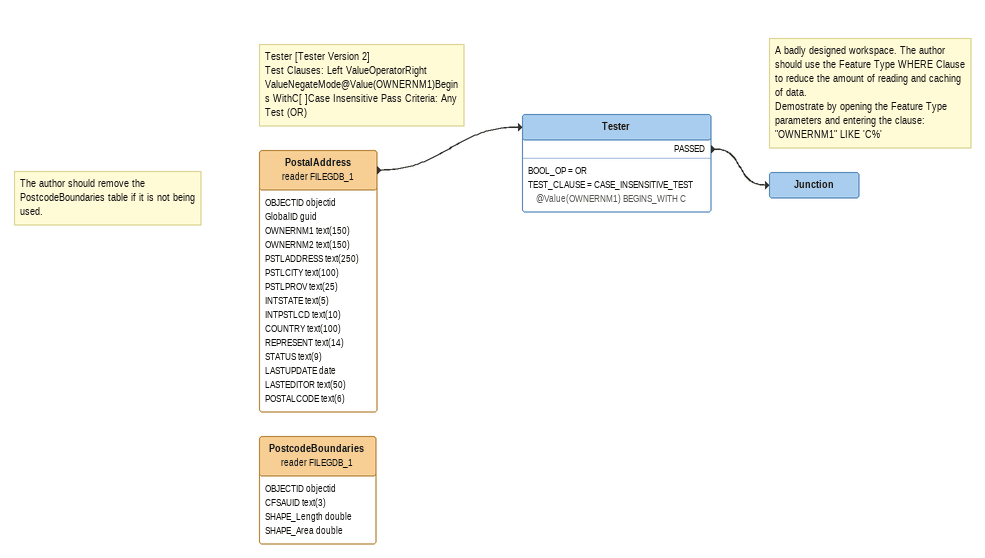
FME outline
PostalAddress (reader FILEGDB_1)
    attributes: OBJECTID objectid, GlobalID guid, OWNERNM1 text(150), OWNERNM2 text(150), PSTLADDRESS text(250), PSTLCITY text(100), PSTLPROV text(25), INTSTATE text(5), INTPSTLCD text(10), COUNTRY text(100), REPRESENT text(14), STATUS text(9), LASTUPDATE date, LASTEDITOR text(50), POSTALCODE text(6)
    -> Tester
Note: Tester [Tester Version 2] / Test Clauses: Left ValueOperatorRight ValueNegateMode@Value(OWNERNM1)Begins WithC[ ]Case Insensitive Pass Criteria: Any Test (OR)
Tester
    BOOL_OP = OR
    TEST_CLAUSE = CASE_INSENSITIVE_TEST @Value(OWNERNM1) BEGINS_WITH C
    PASSED -> Junction
Note: A badly designed workspace. The author should use the Feature Type WHERE Clause to reduce the amount of reading and caching of data. / Demostrate by opening the Feature Type parameters and entering the clause: / "OWNERNM1" LIKE 'C%'
Junction
Note: The author should remove the PostcodeBoundaries table if it is not being used.
PostcodeBoundaries (reader FILEGDB_1)
    attributes: OBJECTID objectid, CFSAUID text(3), SHAPE_Length double, SHAPE_Area double
